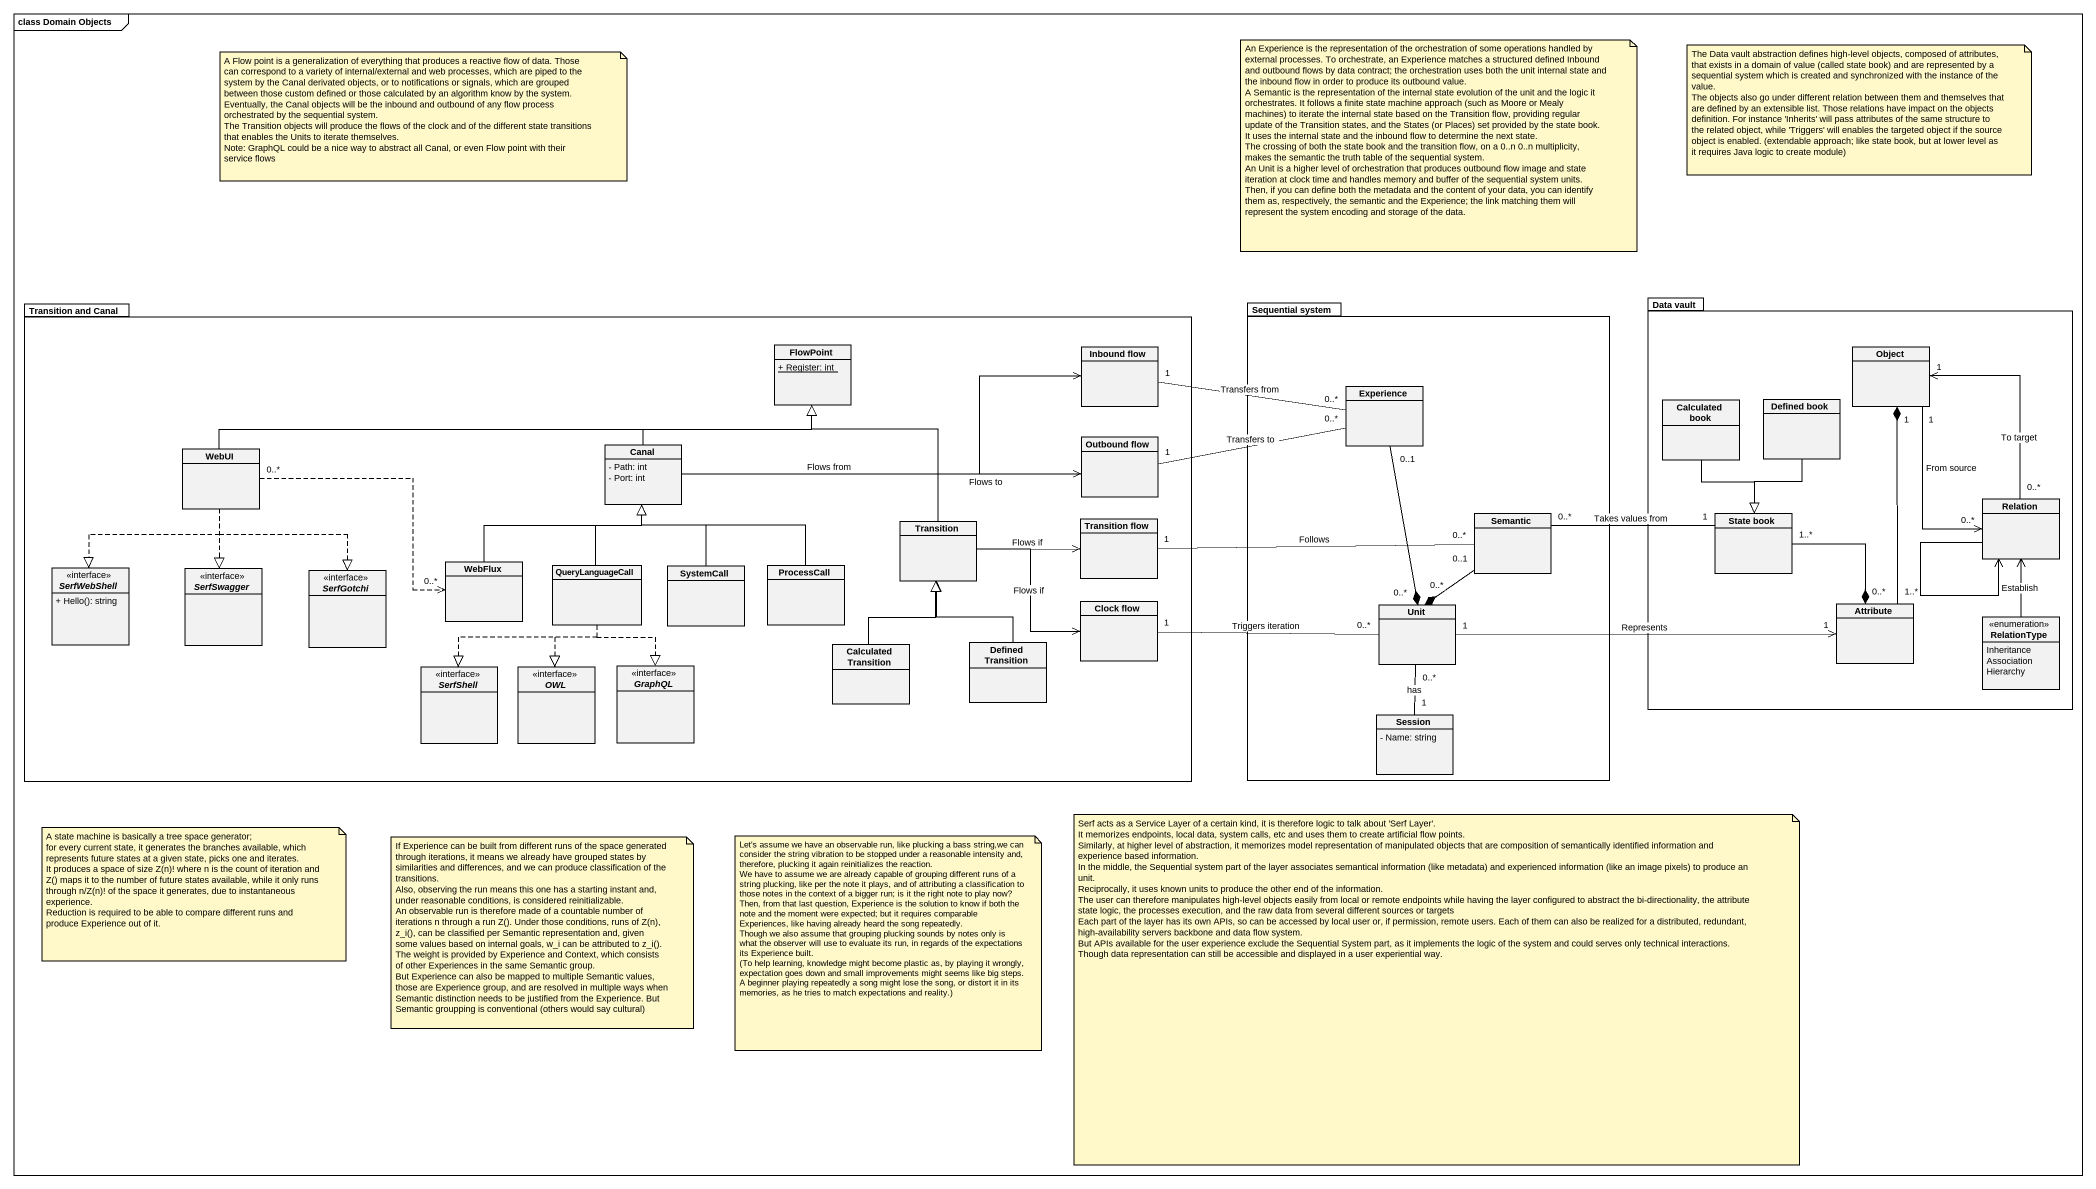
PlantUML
@startuml
mainframe class Domain Objects
hide circle
hide empty members
skinparam classAttributeIconSize 0
package "Transition and Canal" as Transition_and_Canal {
  class FlowPoint {
    {static} + Register: int
  }
  class "Inbound flow" as Inbound_flow
  class WebUI
  class Canal {
    - Path: int
    - Port: int
  }
  class "Outbound flow" as Outbound_flow
  class Transition
  class "Transition flow" as Transition_flow
  interface SerfWebShell {
    + Hello(): string
  }
  interface SerfSwagger
  interface SerfGotchi
  class WebFlux
  class QueryLanguageCall
  class SystemCall
  class ProcessCall
  class "Clock flow" as Clock_flow
  interface SerfShell
  interface OWL
  interface GraphQL
  class "Calculated Transition" as Calculated_Transition
  class "Defined Transition" as Defined_Transition
}
package "Sequential system" as Sequential_system {
  class Experience
  class Semantic
  class Unit
  class Session {
    - Name: string
  }
}
package "Data vault" as Data_vault {
  class "Object" as Object_
  class "Calculated book" as Calculated_book
  class "Defined book" as Defined_book
  class "State book" as State_book
  class Relation
  class Attribute
  enum RelationType {
    Inheritance
    Association
    Hierarchy
  }
}
Object_ "1" --> "0..*" Relation : From source
Experience "0..*" -left- "1" Inbound_flow : Transfers from
Experience "0..*" -left- "1" Outbound_flow : Transfers to
Experience "0..1" --* "0..*" Unit
Calculated_book --|> State_book
Defined_book --|> State_book
WebUI -right-|> FlowPoint
WebUI ..|> SerfWebShell
WebUI ..|> SerfSwagger
WebUI ..|> SerfGotchi
WebUI "0..*" .right.> "0..*" WebFlux
Canal -right-|> FlowPoint
Canal -right-> Inbound_flow : Flows from
Canal -right-> Outbound_flow : Flows to
Semantic "0..*" -right- "1" State_book : Takes values from
Semantic "0..1" --* "0..*" Unit
State_book "1..*" --* "0..*" Attribute
Relation "0..*" -up-> "1" Object_ : To target
Relation --> Relation
Transition -up-|> FlowPoint
Transition -right-> Transition_flow : Flows if
Transition -right-> Clock_flow : Flows if
Transition_flow "1" -right- "0..*" Semantic : Follows
WebFlux -up-|> Canal
QueryLanguageCall -up-|> Canal
QueryLanguageCall ..|> SerfShell
QueryLanguageCall ..|> OWL
QueryLanguageCall ..|> GraphQL
SystemCall -up-|> Canal
ProcessCall -up-|> Canal
Clock_flow "1" -right- "0..*" Unit : Triggers iteration
Unit "1" -right-> "1" Attribute : Represents
Attribute "1..*" -up-* "1" Object_
RelationType -up-> Relation : Establish
Calculated_Transition -up-|> Transition
Defined_Transition -up-|> Transition
Session "1" -up- "0..*" Unit : has
note as N1
  An Experience is the representation of the orchestration of some operations handled by external processes. To orchestrate, an Experience matches a structured defined Inbound and outbound flows by data contract; the orchestration uses both the unit internal state and the inbound flow in order to produce its outbound value.
  A Semantic is the representation of the internal state evolution of the unit and the logic it orchestrates. It follows a finite state machine approach (such as Moore or Mealy machines) to iterate the internal state based on the Transition flow, providing regular update of the Transition states, and the States (or Places) set provided by the state book. It uses the internal state and the inbound flow to determine the next state.
  The crossing of both the state book and the transition flow, on a 0..n 0..n multiplicity, makes the semantic the truth table of the sequential system.
  An Unit is a higher level of orchestration that produces outbound flow image and state iteration at clock time and handles memory and buffer of the sequential system units.
  Then, if you can define both the metadata and the content of your data, you can identify them as, respectively, the semantic and the Experience; the link matching them will represent the system encoding and storage of the data.
end note
note as N2
  The Data vault abstraction defines high-level objects, composed of attributes, that exists in a domain of value (called state book) and are represented by a sequential system which is created and synchronized with the instance of the value.
  The objects also go under different relation between them and themselves that are defined by an extensible list. Those relations have impact on the objects definition. For instance 'Inherits' will pass attributes of the same structure to the related object, while 'Triggers' will enables the targeted object if the source object is enabled. (extendable approach; like state book, but at lower level as it requires Java logic to create module)
end note
note as N3
  A Flow point is a generalization of everything that produces a reactive flow of data. Those can correspond to a variety of internal/external and web processes, which are piped to the system by the Canal derivated objects, or to notifications or signals, which are grouped between those custom defined or those calculated by an algorithm know by the system.
  Eventually, the Canal objects will be the inbound and outbound of any flow process orchestrated by the sequential system.
  The Transition objects will produce the flows of the clock and of the different state transitions that enables the Units to iterate themselves.
  Note: GraphQL could be a nice way to abstract all Canal, or even Flow point with their service flows
end note
note as N4
  Serf acts as a Service Layer of a certain kind, it is therefore logic to talk about 'Serf Layer'.
  It memorizes endpoints, local data, system calls, etc and uses them to create artificial flow points.
  Similarly, at higher level of abstraction, it memorizes model representation of manipulated objects that are composition of semantically identified information and experience based information.
  In the middle, the Sequential system part of the layer associates semantical information (like metadata) and experienced information (like an image pixels) to produce an unit.
  Reciprocally, it uses known units to produce the other end of the information.
  The user can therefore manipulates high-level objects easily from local or remote endpoints while having the layer configured to abstract the bi-directionality, the attribute state logic, the processes execution, and the raw data from several different sources or targets
  Each part of the layer has its own APIs, so can be accessed by local user or, if permission, remote users. Each of them can also be realized for a distributed, redundant, high-availability servers backbone and data flow system.
  But APIs available for the user experience exclude the Sequential System part, as it implements the logic of the system and could serves only technical interactions. Though data representation can still be accessible and displayed in a user experiential way.
end note
note as N5
  A state machine is basically a tree space generator;
  for every current state, it generates the branches available, which represents future states at a given state, picks one and iterates.
  It produces a space of size Z(n)! where n is the count of iteration and Z() maps it to the number of future states available, while it only runs through n/Z(n)! of the space it generates, due to instantaneous experience.
  Reduction is required to be able to compare different runs and produce Experience out of it.
end note
note as N6
  If Experience can be built from different runs of the space generated through iterations, it means we already have grouped states by similarities and differences, and we can produce classification of the transitions.
  Also, observing the run means this one has a starting instant and, under reasonable conditions, is considered reinitializable.
  An observable run is therefore made of a countable number of iterations n through a run Z(). Under those conditions, runs of Z(n), z_i(), can be classified per Semantic representation and, given some values based on internal goals, w_i can be attributed to z_i().
  The weight is provided by Experience and Context, which consists of other Experiences in the same Semantic group.
  But Experience can also be mapped to multiple Semantic values, those are Experience group, and are resolved in multiple ways when Semantic distinction needs to be justified from the Experience. But Semantic groupping is conventional (others would say cultural)
end note
note as N7
  Let's assume we have an observable run, like plucking a bass string,we can consider the string vibration to be stopped under a reasonable intensity and, therefore, plucking it again reinitializes the reaction.
  We have to assume we are already capable of grouping different runs of a string plucking, like per the note it plays, and of attributing a classification to those notes in the context of a bigger run; is it the right note to play now?
  Then, from that last question, Experience is the solution to know if both the note and the moment were expected; but it requires comparable Experiences, like having already heard the song repeatedly.
  Though we also assume that grouping plucking sounds by notes only is what the observer will use to evaluate its run, in regards of the expectations its Experience built.
  (To help learning, knowledge might become plastic as, by playing it wrongly, expectation goes down and small improvements might seems like big steps. A beginner playing repeatedly a song might lose the song, or distort it in its memories, as he tries to match expectations and reality.)
end note
@enduml
